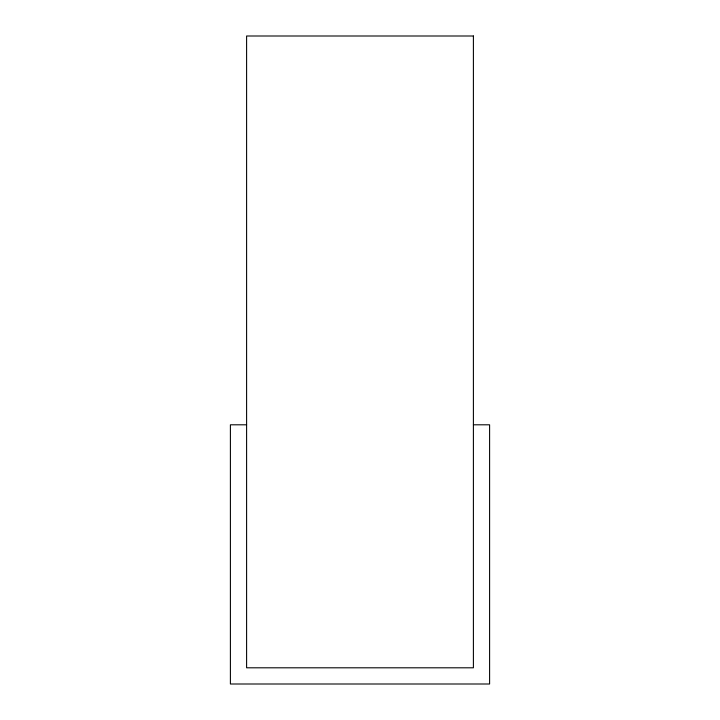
<?xml version="1.0" encoding="UTF-8"?>
<svg xmlns="http://www.w3.org/2000/svg" width="720" height="720" viewBox="0 0 720 720"><rect width="100%" height="100%" fill="white"/><g stroke="black" fill="none" stroke-linecap="round" stroke-linejoin="round"><path stroke-width="1.08" d="M246.6 424.8L230.4 424.8L230.4 684L489.6 684L489.6 424.8L473.4 424.8M473.4 36L246.6 36L246.6 667.8L473.4 667.8L473.4 36"/></g></svg>
